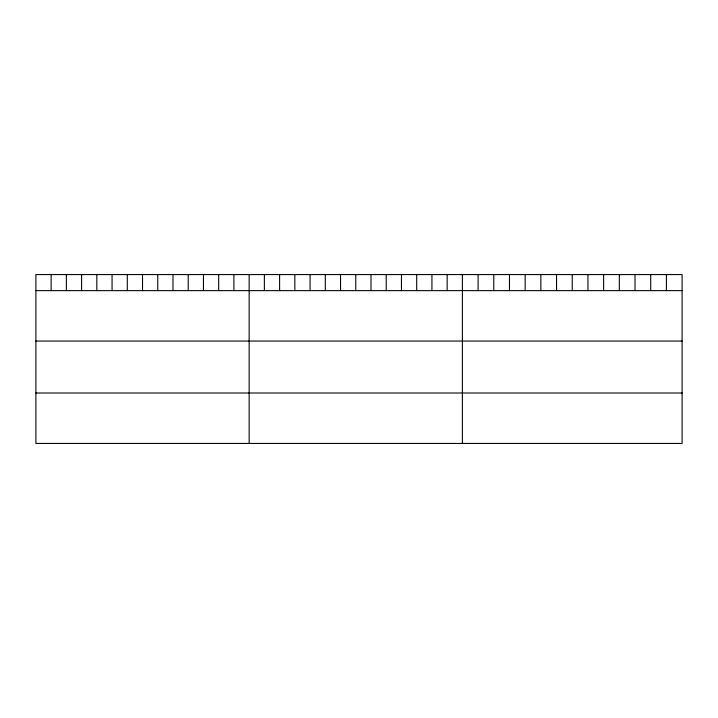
<?xml version="1.0" encoding="UTF-8"?>
<svg xmlns="http://www.w3.org/2000/svg" width="718" height="718" viewBox="0 0 718 718"><rect width="100%" height="100%" fill="white"/><g stroke="black" fill="none" stroke-linecap="round" stroke-linejoin="round"><path stroke-width="1.08" d="M682.1 290.628L682.1 443.437L35.9 443.437L35.9 274.563L682.1 274.563L682.1 290.628L35.9 290.628M35.9 341.059L682.1 341.059M35.9 393.006L682.1 393.006M666.403 274.563L666.403 290.628M650.714 274.563L650.714 290.628M635.017 274.563L635.017 290.628M619.329 274.563L619.329 290.628M603.632 274.563L603.632 290.628M587.943 274.563L587.943 290.628M572.246 274.563L572.246 290.628M556.549 274.563L556.549 290.628M540.86 274.563L540.86 290.628M525.163 274.563L525.163 290.628M509.475 274.563L509.475 290.628M493.778 274.563L493.778 290.628M478.089 274.563L478.089 290.628M462.392 274.563L462.392 443.437M447.161 274.563L447.161 290.628M431.931 274.563L431.931 290.628M416.7 274.563L416.7 290.628M401.461 274.563L401.461 290.628M386.23 274.563L386.23 290.628M371 274.563L371 290.628M355.769 274.563L355.769 290.628M340.538 274.563L340.538 290.628M325.308 274.563L325.308 290.628M310.077 274.563L310.077 290.628M294.838 274.563L294.838 290.628M279.607 274.563L279.607 290.628M264.377 274.563L264.377 290.628M249.146 274.563L249.146 443.437M233.915 274.563L233.915 290.628M218.685 274.563L218.685 290.628M203.454 274.563L203.454 290.628M188.215 274.563L188.215 290.628M172.984 274.563L172.984 290.628M157.754 274.563L157.754 290.628M142.523 274.563L142.523 290.628M127.292 274.563L127.292 290.628M112.062 274.563L112.062 290.628M96.831 274.563L96.831 290.628M81.592 274.563L81.592 290.628M66.361 274.563L66.361 290.628M51.131 274.563L51.131 290.628"/></g></svg>
